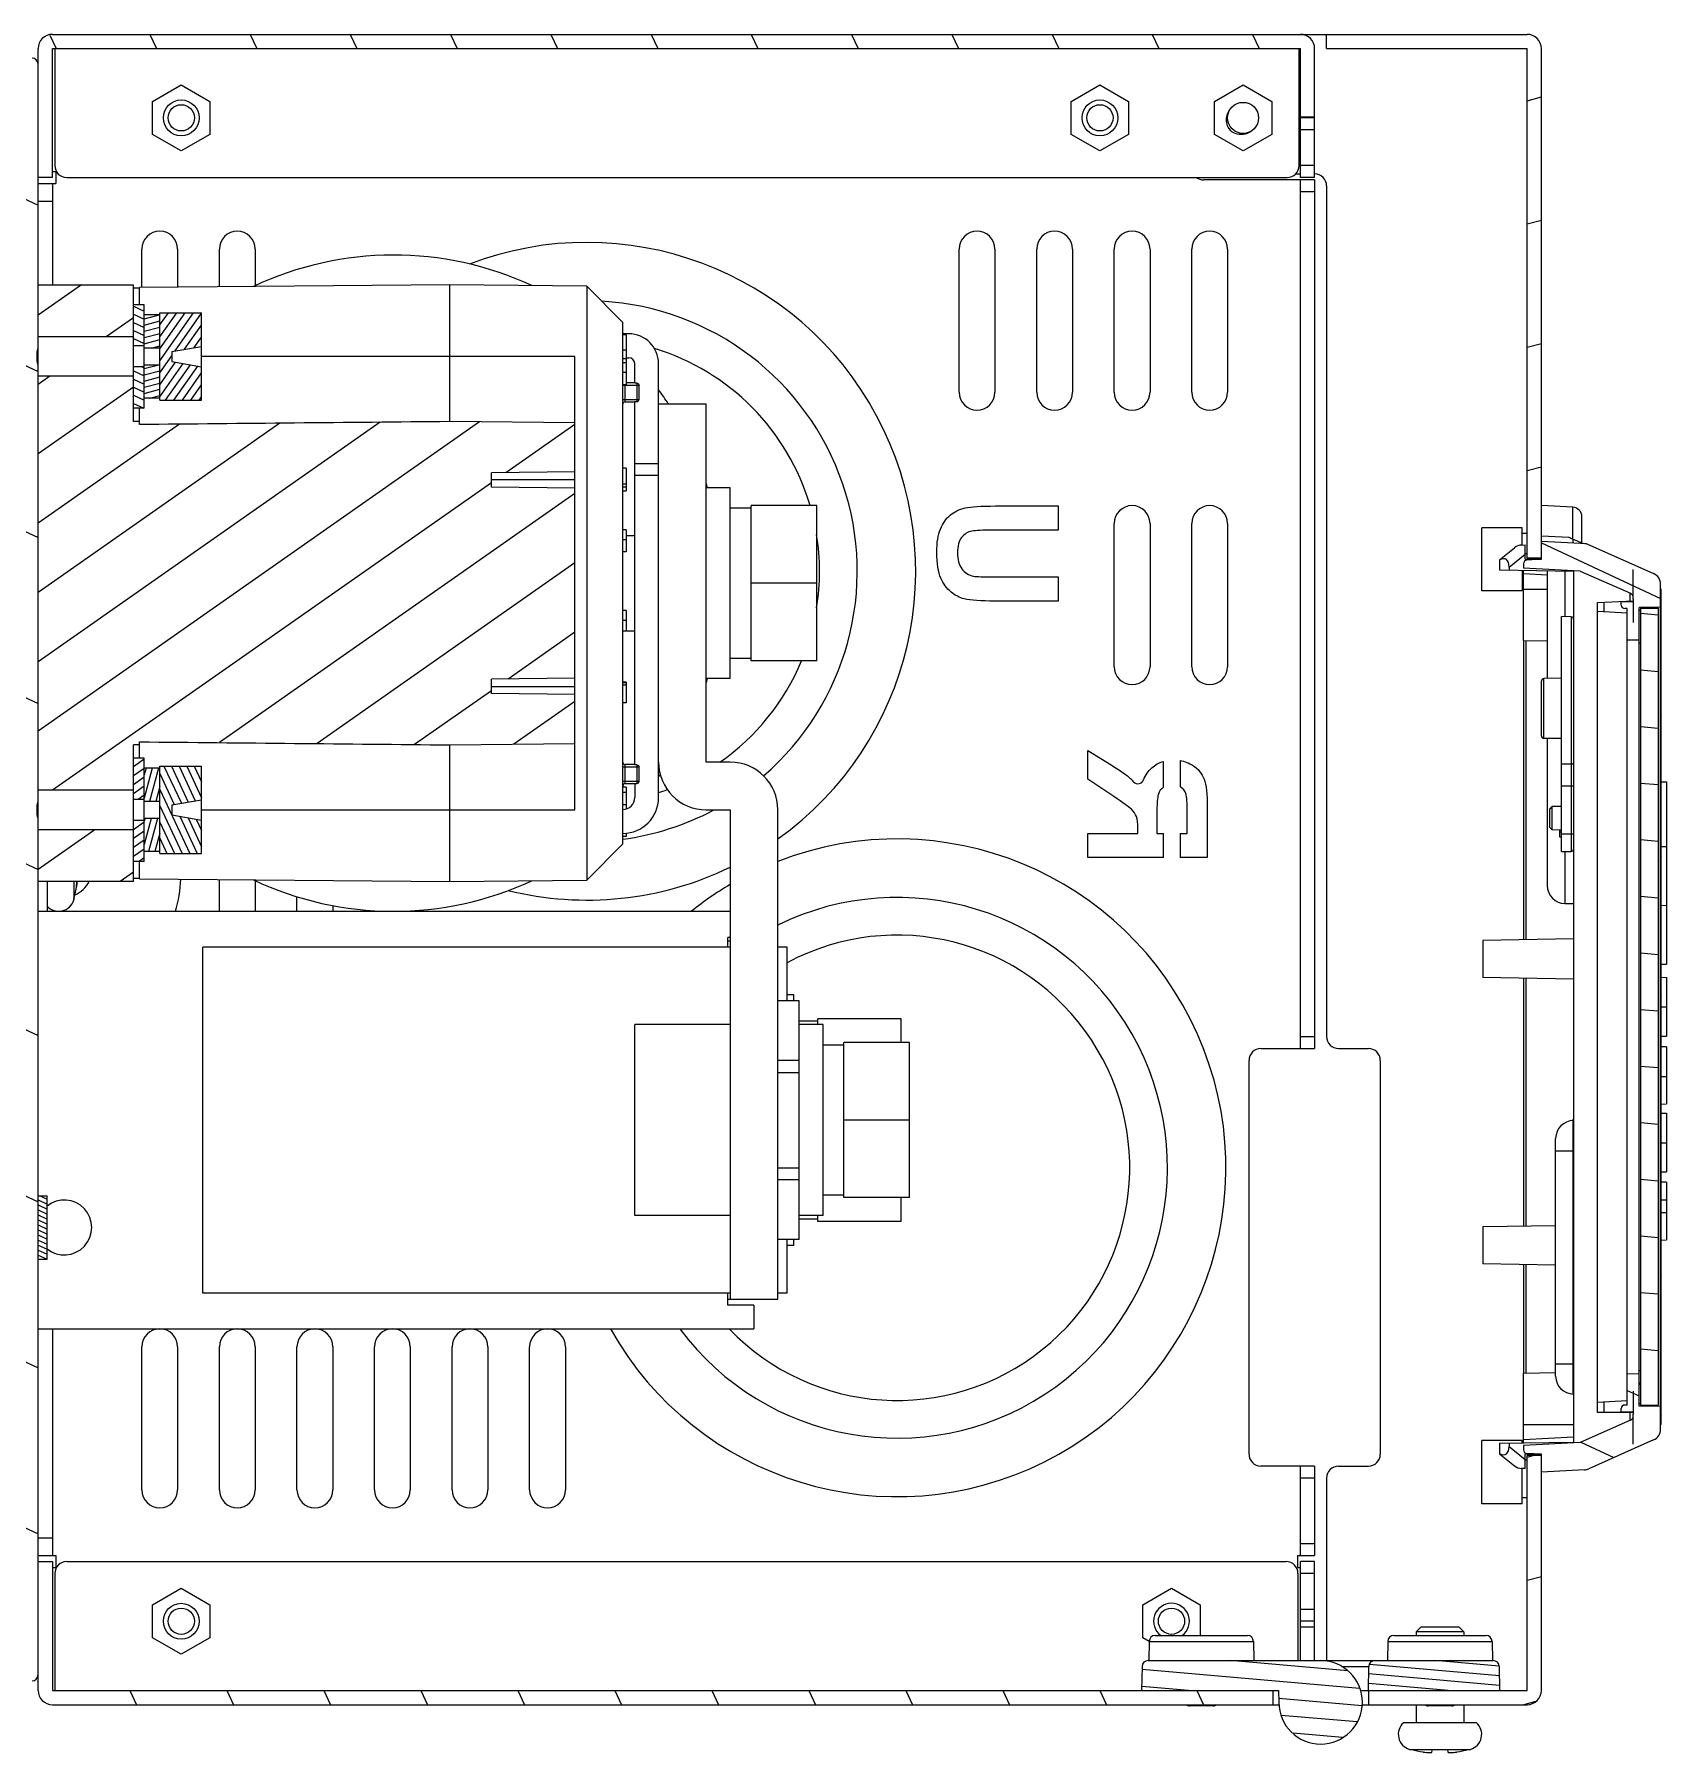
# Model space of a CAD drawing. Extents: x -425 to 6552, y -3049 to 3105.
# Drawn here: x -219.6 to -82.8, y -912.8 to -768.7 of the extents above; entities that cross this region are included whole.
import ezdxf

# ---------------------------------------------------------------- set-up
doc = ezdxf.new("R2010")
doc.units = 0
doc.layers.get('0').update_dxf_attribs({"linetype": 'CONTINUOUS'})

msp = doc.modelspace()

# ---------------------------------------------------------------- linework, layer by layer
at = {"color": 2, "linetype": 'CONTINUOUS'}
for p, q in [((-218.31, -768.8), (-217.77, -769.94)), ((-209.93, -768.74), (-209.37, -769.94)), ((-201.53, -768.74), (-200.97, -769.94)), ((-193.13, -768.74), (-192.57, -769.94)), ((-184.73, -768.74), (-184.17, -769.94)), ((-176.32, -768.74), (-175.76, -769.94)), ((-167.92, -768.74), (-167.36, -769.94)), ((-159.52, -768.74), (-158.96, -769.94)), ((-151.12, -768.74), (-150.56, -769.94)), ((-142.72, -768.74), (-142.16, -769.94)), ((-134.31, -768.74), (-133.75, -769.94)), ((-125.91, -768.74), (-125.35, -769.94)), ((-117.51, -768.74), (-116.95, -769.94)), ((-94.5, -774.3), (-93.3, -773.98)), ((-233.47, -776.46), (-219.3, -783.07)), ((-94.5, -784.63), (-93.3, -784.31)), ((-215.67, -789.74), (-219.3, -792.28)), ((-211.3, -791.52), (-210.4, -791.94)), ((-227.21, -793.3), (-219.3, -796.99)), ((-211.3, -792.49), (-213.58, -794.08)), ((-211.3, -792.2), (-210.4, -792.62)), ((-211.3, -792.88), (-210.4, -793.3)), ((-210.4, -792.59), (-209.11, -792.24)), ((-210.4, -793.11), (-209.1, -792.76)), ((-210.4, -793.63), (-209.1, -793.28)), ((-209.1, -792.09), (-209.08, -792.07)), ((-209.1, -793.09), (-208.38, -792.07)), ((-209.1, -794.1), (-207.68, -792.07)), ((-209.1, -795.1), (-206.98, -792.07)), ((-209.1, -796.1), (-206.28, -792.07)), ((-207.82, -795.28), (-205.6, -792.11)), ((-207.02, -795.14), (-205.6, -793.11)), ((-211.3, -793.55), (-210.4, -793.97)), ((-211.3, -794.23), (-210.4, -794.65)), ((-210.4, -794.15), (-209.1, -793.8)), ((-210.4, -794.67), (-209.1, -794.32)), ((-209.78, -795.03), (-209.1, -794.84)), ((-206.22, -795), (-205.6, -794.11)), ((-94.5, -794.97), (-93.3, -794.65)), ((-209.1, -797.11), (-208.1, -795.68)), ((-209.1, -798.11), (-207.77, -796.21)), ((-209.1, -799.11), (-207.15, -796.32)), ((-218.31, -797.4), (-219.3, -798.09)), ((-211.3, -796.95), (-210.4, -797.37)), ((-211.3, -797.63), (-210.4, -798.05)), ((-210.55, -796.62), (-210.4, -796.69)), ((-210.4, -796.76), (-209.28, -796.46)), ((-210.4, -797.28), (-209.1, -796.93)), ((-210.4, -797.8), (-209.1, -797.45)), ((-208.61, -799.41), (-206.52, -796.43)), ((-207.91, -799.41), (-205.9, -796.54)), ((-207.2, -799.41), (-205.6, -797.12)), ((-211.3, -798.3), (-219.3, -803.9)), ((-211.3, -798.31), (-210.4, -798.73)), ((-211.3, -798.99), (-210.4, -799.41)), ((-210.4, -798.32), (-209.1, -797.97)), ((-210.4, -798.84), (-209.1, -798.49)), ((-209.95, -799.24), (-209.1, -799.01)), ((-206.5, -799.41), (-205.6, -798.12)), ((-205.8, -799.41), (-205.6, -799.12)), ((-211.3, -799.67), (-210.43, -800.07)), ((-182.3, -801.22), (-219.3, -827.13)), ((-190.64, -801.25), (-219.3, -821.32)), ((-199.05, -801.33), (-219.3, -815.51)), ((-207.46, -801.41), (-219.3, -809.7)), ((-174.3, -801.43), (-180.08, -805.48)), ((-94.5, -805.3), (-93.3, -804.98)), ((-181.3, -806.33), (-218.08, -832.08)), ((-226.8, -807.41), (-219.3, -810.91)), ((-174.3, -807.23), (-204.1, -828.1)), ((-93.3, -811.36), (-83.3, -816.03)), ((-174.3, -813.04), (-195.92, -828.18)), ((-83.5, -817.42), (-85, -817.29)), ((-174.3, -818.85), (-179.91, -822.78)), ((-226.8, -821.33), (-219.3, -824.83)), ((-83.5, -822.16), (-85, -822.03)), ((-181.3, -823.75), (-187.74, -828.26)), ((-174.3, -824.66), (-179.41, -828.24)), ((-83.3, -825.83), (-83.25, -825.94)), ((-83.5, -826.91), (-85, -826.78)), ((-210.4, -829.5), (-211.3, -830.13)), ((-210.4, -830.26), (-211.3, -830.89)), ((-209.73, -830.24), (-210.4, -832.75)), ((-210.25, -830.24), (-210.4, -830.81)), ((-209.2, -830.24), (-209.95, -833.03)), ((-209.1, -830.68), (-207.88, -833.29)), ((-208.75, -830.07), (-207.29, -833.19)), ((-208.11, -830.07), (-206.71, -833.08)), ((-207.48, -830.07), (-206.12, -832.98)), ((-206.84, -830.07), (-205.6, -832.74)), ((-206.21, -830.07), (-205.6, -831.38)), ((-210.4, -831.01), (-211.3, -831.64)), ((-210.4, -831.76), (-211.3, -832.39)), ((-209.1, -831.79), (-209.43, -833.03)), ((-209.1, -832.04), (-206.59, -837.41)), ((-83.5, -831.65), (-85, -831.52)), ((-210.4, -832.51), (-210.9, -832.86)), ((-209.1, -833.4), (-207.23, -837.41)), ((-226.87, -835.21), (-219.3, -838.74)), ((-211.27, -834.62), (-211.3, -834.64)), ((-210.4, -834.77), (-211.3, -835.4)), ((-209.81, -834.46), (-210.4, -836.64)), ((-210.33, -834.46), (-210.4, -834.7)), ((-209.29, -834.46), (-210.04, -837.24)), ((-209.1, -834.76), (-207.86, -837.41)), ((-207.42, -834.28), (-205.96, -837.41)), ((-206.73, -834.4), (-205.6, -836.83)), ((-206.04, -834.52), (-205.6, -835.46)), ((-214.53, -835.4), (-219.3, -838.74)), ((-210.4, -835.52), (-211.3, -836.15)), ((-210.4, -836.27), (-211.3, -836.9)), ((-209.1, -835.68), (-209.52, -837.24)), ((-209.1, -836.12), (-208.5, -837.41)), ((-83.5, -836.39), (-85, -836.26)), ((-210.4, -837.02), (-211.3, -837.65)), ((-210.4, -837.77), (-210.83, -838.07)), ((-83.3, -837.55), (-83.25, -837.66)), ((-211.3, -838.95), (-212.43, -839.74)), ((-83.5, -841.14), (-85, -841.01)), ((-83.5, -845.88), (-85, -845.75)), ((-227.64, -848.77), (-219.3, -852.66)), ((-83.3, -849.26), (-83.25, -849.37)), ((-83.5, -850.62), (-85, -850.49)), ((-83.5, -855.37), (-85, -855.24)), ((-83.5, -860.11), (-85, -859.98)), ((-83.3, -860.98), (-83.25, -861.08)), ((-229.7, -861.73), (-219.3, -866.58)), ((-83.5, -864.85), (-85, -864.72)), ((-219.3, -866.43), (-218.55, -866.78)), ((-219.3, -866.85), (-218.55, -867.2)), ((-219.16, -866.08), (-218.55, -866.36)), ((-219.3, -867.27), (-218.55, -867.62)), ((-219.3, -867.69), (-218.55, -868.04)), ((-219.3, -868.11), (-218.55, -868.46)), ((-219.3, -868.53), (-218.55, -868.88)), ((-219.3, -868.95), (-218.55, -869.3)), ((-219.3, -869.37), (-218.55, -869.72)), ((-219.3, -869.79), (-218.55, -870.14)), ((-83.5, -869.6), (-85, -869.47)), ((-219.3, -870.21), (-218.55, -870.56)), ((-219.3, -870.63), (-218.55, -870.98)), ((-219.3, -871.05), (-218.55, -871.4)), ((-83.3, -872.69), (-83.25, -872.8)), ((-83.5, -874.34), (-85, -874.21)), ((-227.84, -876.51), (-219.3, -880.49)), ((-83.5, -879.08), (-85, -878.95)), ((-86.1, -882.4), (-85.1, -882.86)), ((-85.1, -881.72), (-85, -881.93)), ((-83.3, -884.4), (-83.25, -884.51)), ((-89.98, -886.74), (-87.22, -888.03)), ((-94.5, -887.98), (-93.99, -887.84)), ((-227.35, -890.66), (-219.3, -894.41)), ((-94.5, -898.31), (-93.3, -897.99)), ((-108.54, -907.39), (-126.77, -905.8)), ((-109.53, -905.9), (-119.37, -905.04)), ((-96.82, -906.32), (-107.69, -905.37)), ((-96.84, -905.51), (-102.23, -905.04)), ((-122.88, -907.54), (-126.79, -907.2)), ((-101.11, -907.54), (-107.79, -906.96)), ((-96.81, -907.12), (-107.77, -906.16)), ((-211.61, -907.54), (-211.05, -908.74)), ((-203.48, -907.54), (-202.92, -908.74)), ((-195.35, -907.54), (-194.79, -908.74)), ((-187.22, -907.54), (-186.66, -908.74)), ((-179.09, -907.54), (-178.53, -908.74)), ((-170.96, -907.54), (-170.4, -908.74)), ((-162.82, -907.54), (-162.27, -908.74)), ((-154.69, -907.54), (-154.13, -908.74)), ((-146.56, -907.54), (-146, -908.74)), ((-138.43, -907.54), (-137.87, -908.74)), ((-130.3, -907.54), (-129.74, -908.74)), ((-122.17, -907.54), (-121.61, -908.74)), ((-108.33, -908.82), (-115.3, -908.21)), ((-94.85, -908.74), (-93.77, -908.45)), ((-108.73, -910.18), (-115.11, -909.63)), ((-109.97, -911.48), (-114.09, -911.12))]:
    msp.add_line(p, q, dxfattribs=at)
at = {"color": 7, "linetype": 'CONTINUOUS'}
for p, q in [((-218.1, -768.74), (-94.5, -768.74)), ((-111.3, -769.94), (-111.3, -768.74)), ((-219.3, -907.54), (-219.3, -769.94)), ((-218.1, -780.74), (-218.1, -769.94)), ((-218.1, -769.94), (-113.5, -769.94)), ((-217.9, -769.94), (-217.9, -779.74)), ((-113.6, -779.74), (-113.6, -769.94)), ((-113.5, -780.74), (-113.5, -769.94)), ((-112.3, -780.74), (-112.3, -769.94)), ((-111.3, -769.94), (-94.5, -769.94)), ((-94.5, -812.64), (-94.5, -769.94)), ((-93.3, -812.74), (-93.3, -769.94)), ((-209.7, -774.36), (-207.3, -772.97)), ((-207.3, -772.97), (-204.9, -774.36)), ((-132.7, -774.36), (-130.3, -772.97)), ((-130.3, -772.97), (-127.9, -774.36)), ((-120.7, -774.36), (-118.3, -772.97)), ((-118.3, -772.97), (-115.9, -774.36)), ((-209.7, -777.13), (-209.7, -774.36)), ((-204.9, -774.36), (-204.9, -777.13)), ((-132.7, -777.13), (-132.7, -774.36)), ((-127.9, -774.36), (-127.9, -777.13)), ((-120.7, -777.13), (-120.7, -774.36)), ((-115.9, -774.36), (-115.9, -777.13)), ((-112.3, -775.67), (-113.5, -775.67)), ((-112.3, -775.74), (-113.5, -775.74)), ((-207.3, -778.51), (-209.7, -777.13)), ((-204.9, -777.13), (-207.3, -778.51)), ((-130.3, -778.51), (-132.7, -777.13)), ((-127.9, -777.13), (-130.3, -778.51)), ((-118.3, -778.51), (-120.7, -777.13)), ((-115.9, -777.13), (-118.3, -778.51)), ((-112.3, -776.74), (-113.5, -776.74)), ((-218.1, -780.24), (-217.8, -780.24)), ((-217.8, -780.24), (-217.8, -781.24)), ((-113.89, -780.44), (-113.5, -780.44)), ((-112.3, -779.74), (-113.5, -779.74)), ((-218.1, -780.74), (-219.3, -780.74)), ((-219.3, -781.24), (-217.8, -781.24)), ((-218.1, -781.24), (-218.1, -789.74)), ((-216.9, -780.74), (-114.6, -780.74)), ((-112.3, -780.94), (-121.6, -780.94)), ((-112.3, -780.74), (-113.5, -780.74)), ((-113.5, -853.74), (-113.5, -780.94)), ((-112.3, -781.94), (-113.5, -781.94)), ((-112.3, -780.94), (-112.3, -853.74)), ((-111.3, -781.44), (-111.3, -852.74)), ((-218.1, -782.74), (-219.3, -782.74)), ((-210.6, -789.97), (-210.6, -786.74)), ((-207.6, -786.74), (-207.6, -789.94)), ((-204.1, -789.91), (-204.1, -786.74)), ((-201.1, -786.74), (-201.1, -789.82)), ((-142.1, -798.74), (-142.1, -786.74)), ((-139.1, -786.74), (-139.1, -798.74)), ((-135.6, -798.74), (-135.6, -786.74)), ((-132.6, -786.74), (-132.6, -798.74)), ((-129.1, -798.74), (-129.1, -786.74)), ((-126.1, -786.74), (-126.1, -798.74)), ((-122.6, -798.74), (-122.6, -786.74)), ((-119.6, -786.74), (-119.6, -798.74)), ((-219.3, -789.74), (-211.3, -789.74)), ((-211.3, -801.2), (-211.3, -789.74)), ((-211.3, -789.99), (-210.8, -789.99)), ((-184.8, -789.74), (-210.8, -789.97)), ((-210.8, -791.41), (-210.8, -789.97)), ((-184.8, -801.2), (-184.8, -789.74)), ((-173.3, -789.84), (-184.8, -789.74)), ((-173.3, -789.84), (-173.3, -839.64)), ((-173.3, -789.84), (-170.3, -792.9)), ((-210.4, -791.41), (-211.3, -791.41)), ((-210.4, -800.07), (-210.4, -791.41)), ((-209.1, -792.24), (-210.4, -792.24)), ((-209.1, -799.41), (-209.1, -792.07)), ((-209.1, -792.07), (-205.6, -792.07)), ((-205.6, -799.41), (-205.6, -792.07)), ((-170.3, -836.59), (-170.3, -792.9)), ((-211.3, -794.08), (-219.3, -794.08)), ((-210.4, -794.86), (-211.3, -794.86)), ((-208.1, -795.33), (-205.6, -794.89)), ((-169.79, -793.84), (-170.3, -793.84)), ((-170, -793.93), (-170.3, -793.93)), ((-170, -793.93), (-170, -798.13)), ((-209.1, -795.03), (-210.4, -795.03)), ((-208.1, -795.33), (-208.1, -796.16)), ((-208.1, -796.16), (-205.6, -796.6)), ((-174.3, -795.74), (-205.6, -795.74)), ((-174.3, -833.74), (-174.3, -795.74)), ((-170, -795.22), (-170.3, -795.22)), ((-170, -795.93), (-170.3, -795.93)), ((-170, -796.27), (-170.3, -796.27)), ((-170, -795.84), (-169.79, -795.84)), ((-169.29, -797.97), (-169.29, -796.34)), ((-167.29, -832.71), (-167.29, -796.34)), ((-211.3, -797.4), (-219.3, -797.4)), ((-210.4, -796.62), (-211.3, -796.62)), ((-209.1, -796.46), (-210.4, -796.46)), ((-170, -797.09), (-170.3, -797.09)), ((-209.1, -799.24), (-210.4, -799.24)), ((-170, -798.13), (-170.3, -798.13)), ((-170.3, -798.14), (-168.92, -798.14)), ((-170.1, -799.54), (-170.1, -798.14)), ((-169.29, -797.94), (-170, -797.94)), ((-169.1, -797.97), (-169.29, -797.97)), ((-169.1, -797.97), (-169.1, -799.52)), ((-168.92, -799.34), (-168.92, -798.14)), ((-210.4, -800.07), (-211.3, -800.07)), ((-210.8, -801.45), (-210.8, -800.07)), ((-209.1, -799.41), (-205.6, -799.41)), ((-170.3, -799.34), (-168.92, -799.34)), ((-170.1, -799.54), (-169.29, -799.54)), ((-169.29, -829.97), (-169.29, -799.52)), ((-169.29, -799.52), (-169.1, -799.52)), ((-163.29, -799.74), (-167.29, -799.74)), ((-163.29, -829.74), (-163.29, -799.74)), ((-210.8, -801.2), (-211.3, -801.2)), ((-174.3, -801.3), (-184.8, -801.2)), ((-169.29, -804.71), (-167.29, -804.71)), ((-174.3, -805.41), (-181.3, -805.49)), ((-181.3, -806.69), (-181.3, -805.49)), ((-174.3, -806.09), (-181.3, -806.09)), ((-170, -805.1), (-170.3, -805.1)), ((-170, -806.43), (-170.3, -806.43)), ((-170, -805.1), (-170, -807.01)), ((-167.29, -805.71), (-169.29, -805.71)), ((-174.3, -806.78), (-181.3, -806.69)), ((-170, -806.68), (-170.3, -806.68)), ((-170.3, -807.01), (-170, -807.01)), ((-161.29, -806.74), (-163.29, -806.74)), ((-161.29, -822.74), (-161.29, -806.74)), ((-159.54, -808.46), (-161.29, -808.46)), ((-159.54, -821.24), (-159.54, -808.24)), ((-154.04, -808.24), (-159.54, -808.24)), ((-154.04, -821.24), (-154.04, -808.24)), ((-139.05, -808.27), (-133.8, -808.27)), ((-133.8, -808.27), (-133.8, -810.29)), ((-90.66, -808.38), (-93.3, -808.24)), ((-90.66, -811.05), (-90.66, -808.38)), ((-89.9, -811.35), (-89.9, -809.18)), ((-170, -810.27), (-170.3, -810.27)), ((-170, -810.27), (-170, -812.1)), ((-170, -810.74), (-169.29, -810.74)), ((-133.8, -810.29), (-139.33, -810.29)), ((-129.1, -821.74), (-129.1, -809.74)), ((-126.1, -809.74), (-126.1, -821.74)), ((-122.6, -821.74), (-122.6, -809.74)), ((-119.6, -809.74), (-119.6, -821.74)), ((-94.9, -810.09), (-98.3, -810.09)), ((-98.3, -815.39), (-98.3, -810.09)), ((-94.9, -811.55), (-94.9, -810.09)), ((-94.5, -810.59), (-94.9, -810.59)), ((-170, -811.12), (-170.3, -811.12)), ((-170, -812.1), (-170.3, -812.1)), ((-96.8, -812.77), (-95.56, -811.77)), ((-94.95, -811.55), (-94.65, -811.54)), ((-94.65, -812.74), (-94.65, -811.54)), ((-90.98, -810.91), (-93.3, -810.79)), ((-89.5, -811.44), (-93.3, -811.24)), ((-89.5, -811.44), (-83.89, -813.94)), ((-96.8, -812.8), (-96.8, -813.66)), ((-90.6, -813.77), (-96.8, -813.66)), ((-96, -813.4), (-94.65, -812.31)), ((-96, -813.4), (-96, -813.67)), ((-94.8, -813.11), (-94.8, -813.47)), ((-90.04, -813.72), (-94.8, -813.47)), ((-94.65, -812.24), (-94.5, -812.24)), ((-94.65, -812.74), (-93.3, -812.74)), ((-93.3, -812.74), (-94.51, -812.81)), ((-93.3, -812.64), (-94.5, -812.64)), ((-154.04, -814.74), (-159.54, -814.74)), ((-139.21, -814.22), (-133.8, -814.22)), ((-133.8, -814.22), (-133.8, -816.24)), ((-94.9, -813.69), (-94.9, -815.39)), ((-94.8, -814.89), (-94.9, -814.89)), ((-94.8, -819.54), (-94.8, -813.69)), ((-92.8, -814.07), (-94.8, -813.97)), ((-92.8, -813.73), (-92.8, -822.73)), ((-91.32, -813.75), (-91.32, -817.55)), ((-90.6, -813.69), (-90.6, -886.8)), ((-90.04, -813.72), (-85.84, -815.59)), ((-83.3, -885.63), (-83.3, -814.85)), ((-133.8, -816.24), (-139.13, -816.24)), ((-94.9, -815.39), (-98.3, -815.39)), ((-94.8, -815.24), (-92.8, -815.24)), ((-88.6, -816.37), (-85.6, -816.22)), ((-88.6, -884.24), (-88.6, -816.37)), ((-88.03, -817.14), (-88.03, -816.34)), ((-85.6, -816.3), (-86.6, -816.31)), ((-86.6, -816.57), (-86.6, -816.31)), ((-85.86, -816.23), (-85.86, -815.58)), ((-85.6, -816.09), (-85.6, -816.29)), ((-83.25, -815.24), (-83.3, -815.24)), ((-83.25, -885.24), (-83.25, -815.24)), ((-170, -817.02), (-170.3, -817.02)), ((-170, -817.87), (-170.3, -817.87)), ((-170, -817.02), (-170, -818.75)), ((-90.79, -817.56), (-91.6, -817.54)), ((-91.6, -837.24), (-91.6, -817.54)), ((-90.79, -817.56), (-90.79, -837.23)), ((-86.1, -817.24), (-88.6, -817.11)), ((-86.1, -816.87), (-86.3, -816.87)), ((-86.1, -883.62), (-86.1, -816.87)), ((-83.3, -816.74), (-85.1, -816.77)), ((-85.1, -883.71), (-85.1, -816.77)), ((-85.1, -816.99), (-85, -816.99)), ((-85, -816.84), (-83.5, -816.84)), ((-85, -816.84), (-85, -883.64)), ((-83.5, -816.84), (-83.5, -883.64)), ((-170, -818.75), (-170.3, -818.75)), ((-170, -818.74), (-169.29, -818.74)), ((-94.8, -819.54), (-92.8, -819.58)), ((-94.77, -844.63), (-94.77, -819.54)), ((-94.76, -844.63), (-94.76, -819.54)), ((-94.59, -819.55), (-94.59, -844.63)), ((-86.1, -819.48), (-85.1, -819.49)), ((-85.1, -819.74), (-85, -819.74)), ((-159.54, -821.04), (-161.29, -821.04)), ((-154.04, -821.24), (-159.54, -821.24)), ((-174.3, -822.71), (-181.3, -822.79)), ((-181.3, -823.99), (-181.3, -822.79)), ((-181.3, -823.39), (-174.3, -823.39)), ((-170, -823.05), (-170.3, -823.05)), ((-170, -823.08), (-170.3, -823.08)), ((-170, -823.3), (-170.3, -823.3)), ((-170, -823.05), (-170, -824.77)), ((-161.29, -822.74), (-163.29, -822.74)), ((-93.3, -827.55), (-93.3, -822.94)), ((-91.6, -822.71), (-93.1, -822.74)), ((-93.1, -827.75), (-93.1, -822.74)), ((-174.3, -824.08), (-181.3, -823.99)), ((-170, -824.77), (-170.3, -824.77)), ((-210.8, -829.41), (-210.8, -828.04)), ((-91.6, -827.77), (-93.1, -827.75)), ((-92.8, -827.75), (-92.8, -840.09)), ((-211.3, -839.74), (-211.3, -828.29)), ((-210.8, -828.29), (-211.3, -828.29)), ((-210.4, -829.41), (-211.3, -829.41)), ((-210.4, -838.07), (-210.4, -829.41)), ((-184.8, -828.29), (-174.3, -828.19)), ((-184.8, -839.74), (-184.8, -828.29)), ((-131.3, -828.75), (-129.35, -829.97)), ((-131.3, -831.17), (-131.3, -828.75)), ((-209.1, -830.24), (-210.4, -830.24)), ((-209.1, -837.41), (-209.1, -830.07)), ((-209.1, -830.07), (-205.6, -830.07)), ((-205.6, -837.41), (-205.6, -830.07)), ((-170.3, -830.14), (-168.92, -830.14)), ((-169.29, -829.94), (-170.1, -829.94)), ((-170.1, -831.54), (-170.1, -829.94)), ((-169.1, -829.97), (-169.29, -829.97)), ((-169.1, -829.97), (-169.1, -831.52)), ((-168.92, -831.34), (-168.92, -830.14)), ((-161.29, -829.74), (-163.29, -829.74)), ((-124.96, -831.83), (-124.96, -829.68)), ((-123.56, -829.61), (-123.56, -831.82)), ((-90.79, -829.91), (-91.6, -829.92)), ((-211.3, -832.08), (-219.3, -832.08)), ((-170.3, -831.34), (-168.92, -831.34)), ((-170, -831.85), (-170.3, -831.85)), ((-170.3, -832.26), (-170, -832.26)), ((-170.1, -831.54), (-169.29, -831.54)), ((-170, -831.85), (-170, -833.66)), ((-169.29, -831.52), (-169.1, -831.52)), ((-169.29, -831.52), (-169.29, -832.71)), ((-129.12, -832.63), (-131.3, -831.17)), ((-90.6, -831.74), (-91.6, -831.74)), ((-83.25, -831.38), (-82.8, -831.39)), ((-82.8, -831.39), (-82.8, -846.67)), ((-210.4, -832.86), (-211.3, -832.86)), ((-209.1, -833.03), (-210.4, -833.03)), ((-208.1, -833.33), (-205.6, -832.89)), ((-208.1, -833.33), (-208.1, -834.16)), ((-205.6, -833.74), (-174.3, -833.74)), ((-170, -833.33), (-170.3, -833.33)), ((-163.29, -833.74), (-161.29, -833.74)), ((-161.29, -833.74), (-161.29, -874.74)), ((-157.29, -874.74), (-157.29, -833.74)), ((-121.3, -833.49), (-121.3, -837.74)), ((-92.6, -833.68), (-92.4, -833.47)), ((-92.6, -835.21), (-92.6, -833.68)), ((-91.6, -833.46), (-92.4, -833.47)), ((-92.4, -835.41), (-92.4, -833.47)), ((-210.4, -834.62), (-211.3, -834.62)), ((-209.1, -834.46), (-210.4, -834.46)), ((-208.1, -834.16), (-205.6, -834.6)), ((-125.53, -834.23), (-125.53, -835.72)), ((-122.99, -835.72), (-122.99, -834.15)), ((-92.6, -835.21), (-92.4, -835.41)), ((-211.3, -835.4), (-219.3, -835.4)), ((-170.3, -836.59), (-173.3, -839.64)), ((-170, -835.96), (-170.3, -835.96)), ((-170, -835.69), (-170, -835.96)), ((-131.3, -835.72), (-127.12, -835.72)), ((-131.3, -837.74), (-131.3, -835.72)), ((-127.12, -835.72), (-127.12, -835.31)), ((-125.53, -835.72), (-124.96, -835.72)), ((-124.96, -837.74), (-124.96, -835.72)), ((-123.56, -835.72), (-122.99, -835.72)), ((-123.56, -835.72), (-123.56, -837.74)), ((-91.6, -835.43), (-92.4, -835.41)), ((-91.75, -836.04), (-91.75, -835.42)), ((-91.6, -835.45), (-91.75, -835.45)), ((-91.6, -835.61), (-91.75, -835.61)), ((-91.6, -836.04), (-91.75, -836.04)), ((-91.6, -835.74), (-90.6, -835.74)), ((-210.4, -838.07), (-211.3, -838.07)), ((-210.8, -839.52), (-210.8, -838.07)), ((-209.1, -837.24), (-210.4, -837.24)), ((-209.1, -837.41), (-205.6, -837.41)), ((-124.96, -837.74), (-131.3, -837.74)), ((-121.3, -837.74), (-123.56, -837.74)), ((-91.6, -837.24), (-90.79, -837.23)), ((-91.32, -837.24), (-91.32, -841.59)), ((-83.25, -836.82), (-82.8, -836.81)), ((-210.8, -839.49), (-211.3, -839.49)), ((-210.8, -839.52), (-184.8, -839.74)), ((-204.1, -842.24), (-204.1, -839.57)), ((-211.3, -839.74), (-219.3, -839.74)), ((-218.55, -839.74), (-218.55, -842.24)), ((-216.31, -839.74), (-216.31, -841.29)), ((-216.08, -840.15), (-216.08, -840.16)), ((-201.1, -839.67), (-201.1, -842.24)), ((-197.6, -842.24), (-197.6, -841.02)), ((-184.8, -839.74), (-173.3, -839.64)), ((-219.3, -842.24), (-161.29, -842.24)), ((-216.29, -841.22), (-216.31, -841.29)), ((-216.29, -841.22), (-216.29, -841.13)), ((-194.6, -841.75), (-194.6, -842.24)), ((-91.32, -841.59), (-90.6, -841.6)), ((-83.25, -841.75), (-82.8, -841.74)), ((-205.5, -874.24), (-205.5, -845.24)), ((-161.29, -845.24), (-205.5, -845.24)), ((-161.29, -844.44), (-161.5, -844.44)), ((-161.5, -845.24), (-161.5, -844.44)), ((-161.29, -844.74), (-161.5, -844.74)), ((-156.5, -845.24), (-157.29, -845.24)), ((-156.5, -849.74), (-156.5, -845.24)), ((-90.6, -844.56), (-98.2, -844.69)), ((-98.2, -844.69), (-98.2, -847.79)), ((-83.25, -846.68), (-82.8, -846.67)), ((-90.6, -847.93), (-98.2, -847.79)), ((-94.77, -868.63), (-94.77, -847.85)), ((-94.76, -868.63), (-94.76, -847.85)), ((-94.59, -847.86), (-94.59, -868.63)), ((-83.25, -847.77), (-82.8, -847.78)), ((-82.8, -847.78), (-82.8, -852.7)), ((-155.95, -849.24), (-156.5, -849.24)), ((-155.95, -849.74), (-155.95, -849.24)), ((-155.5, -849.74), (-157.29, -849.74)), ((-155.5, -869.74), (-155.5, -849.74)), ((-83.25, -850.26), (-82.8, -850.26)), ((-161.29, -851.74), (-169.29, -851.74)), ((-169.29, -867.74), (-169.29, -851.74)), ((-153.95, -851.45), (-155.5, -851.45)), ((-153.5, -851.74), (-155.5, -851.74)), ((-146.95, -851.24), (-153.95, -851.24)), ((-153.95, -851.74), (-153.95, -851.24)), ((-153.5, -867.74), (-153.5, -851.74)), ((-146.95, -853.24), (-146.95, -851.24)), ((-151.75, -853.46), (-153.5, -853.46)), ((-146.25, -853.24), (-151.75, -853.24)), ((-151.75, -866.24), (-151.75, -853.24)), ((-146.25, -866.24), (-146.25, -853.24)), ((-116.8, -853.74), (-112.3, -853.74)), ((-113.5, -852.74), (-112.3, -852.74)), ((-110.3, -853.74), (-107.8, -853.74)), ((-83.25, -852.71), (-82.8, -852.7)), ((-82.8, -853.6), (-83.25, -853.59)), ((-82.8, -853.6), (-82.8, -858.39)), ((-155.5, -854.74), (-157.29, -854.74)), ((-117.8, -887.74), (-117.8, -854.74)), ((-106.8, -854.74), (-106.8, -887.74)), ((-157.29, -855.74), (-155.5, -855.74)), ((-83.25, -856.1), (-82.8, -856.1)), ((-146.25, -859.74), (-151.75, -859.74)), ((-83.25, -858.4), (-82.8, -858.39)), ((-83.25, -859.16), (-82.8, -859.17)), ((-82.8, -859.17), (-82.8, -864.09)), ((-92.1, -881.2), (-92.1, -861.28)), ((-92.1, -862.32), (-90.62, -862.32)), ((-90.62, -880.17), (-90.62, -862.32)), ((-83.25, -861.65), (-82.8, -861.65)), ((-157.29, -863.74), (-155.5, -863.74)), ((-155.5, -864.74), (-157.29, -864.74)), ((-83.25, -864.09), (-82.8, -864.09)), ((-82.8, -864.94), (-83.25, -864.93)), ((-82.8, -864.94), (-82.8, -869.78)), ((-219.3, -866.08), (-218.55, -866.08)), ((-218.55, -871.4), (-218.55, -866.08)), ((-151.75, -866.04), (-153.5, -866.04)), ((-146.25, -866.24), (-151.75, -866.24)), ((-146.95, -868.24), (-146.95, -866.24)), ((-83.25, -866.43), (-82.8, -866.43)), ((-161.29, -867.74), (-169.29, -867.74)), ((-153.5, -867.74), (-155.5, -867.74)), ((-153.95, -868.04), (-155.5, -868.04)), ((-153.95, -868.24), (-153.95, -867.74)), ((-146.95, -868.24), (-153.95, -868.24)), ((-83.25, -867.49), (-82.8, -867.49)), ((-155.5, -869.74), (-157.29, -869.74)), ((-156.5, -874.24), (-156.5, -869.74)), ((-155.95, -870.24), (-155.95, -869.74)), ((-92.1, -868.59), (-98.2, -868.69)), ((-98.2, -868.69), (-98.2, -871.79)), ((-83.25, -869.79), (-82.8, -869.78)), ((-155.95, -870.24), (-156.5, -870.24)), ((-219.3, -871.4), (-218.55, -871.4)), ((-92.1, -871.9), (-98.2, -871.79)), ((-94.77, -880.94), (-94.77, -871.85)), ((-94.76, -880.94), (-94.76, -871.85)), ((-94.59, -871.86), (-94.59, -880.94)), ((-161.29, -874.24), (-205.5, -874.24)), ((-161.5, -875.24), (-161.5, -874.24)), ((-161.5, -874.74), (-157.29, -874.74)), ((-159.3, -875.24), (-161.5, -875.24)), ((-159.3, -875.24), (-159.3, -877.24)), ((-156.5, -874.24), (-157.29, -874.24)), ((-219.3, -877.24), (-159.3, -877.24)), ((-218.1, -877.24), (-218.1, -896.24)), ((-210.6, -890.74), (-210.6, -878.74)), ((-207.6, -878.74), (-207.6, -890.74)), ((-204.1, -890.74), (-204.1, -878.74)), ((-201.1, -878.74), (-201.1, -890.74)), ((-197.6, -890.74), (-197.6, -878.74)), ((-194.6, -878.74), (-194.6, -890.74)), ((-191.1, -890.74), (-191.1, -878.74)), ((-188.1, -878.74), (-188.1, -890.74)), ((-184.6, -890.74), (-184.6, -878.74)), ((-181.6, -878.74), (-181.6, -890.74)), ((-178.1, -890.74), (-178.1, -878.74)), ((-175.1, -878.74), (-175.1, -890.74)), ((-94.8, -880.94), (-92.1, -880.9)), ((-94.8, -886.8), (-94.8, -880.94)), ((-92.1, -880.17), (-90.62, -880.17)), ((-86.1, -881.01), (-85.1, -880.99)), ((-85.1, -880.74), (-85, -880.74)), ((-88.6, -883.37), (-86.1, -883.24)), ((-88.03, -884.24), (-88.03, -883.34)), ((-86.6, -884.17), (-86.6, -883.92)), ((-86.6, -884.17), (-85.6, -884.19)), ((-86.1, -883.62), (-86.3, -883.62)), ((-85.6, -884.2), (-85.6, -884.39)), ((-85.1, -883.49), (-85, -883.49)), ((-83.3, -883.74), (-85.1, -883.71)), ((-85, -883.64), (-83.5, -883.64)), ((-94.8, -885.24), (-90.6, -885.24)), ((-85.84, -884.9), (-90.04, -886.77)), ((-85.6, -884.24), (-88.6, -884.24)), ((-85.86, -884.91), (-85.86, -884.24)), ((-83.25, -885.24), (-83.3, -885.24)), ((-94.9, -886.59), (-98.3, -886.59)), ((-98.3, -891.89), (-98.3, -886.59)), ((-96.8, -886.83), (-90.6, -886.72)), ((-96.8, -886.83), (-96.8, -887.69)), ((-96, -886.81), (-96, -887.09)), ((-96, -887.09), (-94.65, -888.18)), ((-94.9, -886.79), (-94.9, -886.59)), ((-94.8, -886.52), (-90.6, -886.3)), ((-90.04, -886.77), (-94.8, -887.02)), ((-94.8, -887.02), (-94.8, -887.38)), ((-83.89, -886.55), (-89.33, -888.97)), ((-96.8, -887.71), (-95.56, -888.71)), ((-93.3, -887.74), (-94.65, -887.74)), ((-94.65, -888.94), (-94.65, -887.74)), ((-94.5, -888.24), (-94.65, -888.24)), ((-93.3, -887.74), (-94.51, -887.68)), ((-93.3, -887.84), (-94.5, -887.84)), ((-94.5, -907.54), (-94.5, -887.84)), ((-93.3, -907.54), (-93.3, -887.74)), ((-112.3, -888.74), (-116.8, -888.74)), ((-113.5, -896.24), (-113.5, -888.74)), ((-112.3, -889.74), (-113.5, -889.74)), ((-112.3, -888.74), (-112.3, -896.24)), ((-111.3, -889.74), (-111.3, -905.04)), ((-110.3, -888.74), (-107.8, -888.74)), ((-94.65, -888.94), (-94.95, -888.94)), ((-94.9, -891.89), (-94.9, -888.94)), ((-89.68, -889.05), (-93.3, -889.24)), ((-94.5, -891.39), (-94.9, -891.39)), ((-94.9, -891.89), (-98.3, -891.89)), ((-219.3, -894.74), (-218.1, -894.74)), ((-113.5, -895.24), (-112.3, -895.24)), ((-219.3, -896.24), (-217.8, -896.24)), ((-219.3, -896.74), (-218.1, -896.74)), ((-218.1, -896.74), (-218.1, -907.54)), ((-217.8, -896.24), (-217.8, -897.24)), ((-216.9, -896.74), (-114.7, -896.74)), ((-113.7, -896.24), (-112.3, -896.24)), ((-113.7, -897.24), (-113.7, -896.24)), ((-112.3, -896.74), (-113.5, -896.74)), ((-113.5, -905.04), (-113.5, -896.74)), ((-112.3, -905.04), (-112.3, -896.74)), ((-218.1, -897.24), (-217.8, -897.24)), ((-217.9, -897.74), (-217.9, -907.54)), ((-113.7, -897.24), (-113.5, -897.24)), ((-113.7, -897.74), (-113.7, -905.04)), ((-112.3, -897.74), (-113.5, -897.74)), ((-209.7, -900.36), (-207.3, -898.97)), ((-207.3, -898.97), (-204.9, -900.36)), ((-126.7, -900.36), (-124.3, -898.97)), ((-124.3, -898.97), (-121.9, -900.36)), ((-209.7, -903.13), (-209.7, -900.36)), ((-204.9, -900.36), (-204.9, -903.13)), ((-126.7, -903.13), (-126.7, -900.36)), ((-121.9, -900.36), (-121.9, -902.94)), ((-113.5, -900.74), (-112.3, -900.74)), ((-125.67, -902.94), (-117.93, -902.94)), ((-112.3, -901.74), (-113.5, -901.74)), ((-112.3, -902.24), (-113.5, -902.24)), ((-105.67, -902.94), (-97.93, -902.94)), ((-103.8, -902.64), (-103.4, -902.24)), ((-99.8, -902.64), (-103.8, -902.64)), ((-103.8, -902.64), (-103.8, -902.94)), ((-100.2, -902.24), (-103.4, -902.24)), ((-99.8, -902.64), (-100.2, -902.24)), ((-99.8, -902.64), (-99.8, -902.94)), ((-207.3, -904.51), (-209.7, -903.13)), ((-204.9, -903.13), (-207.3, -904.51)), ((-126.17, -903.43), (-126.7, -903.13)), ((-126.17, -903.43), (-126.2, -905.04)), ((-126.17, -903.43), (-117.43, -903.43)), ((-117.43, -903.43), (-117.4, -905.04)), ((-106.17, -903.43), (-106.2, -905.04)), ((-106.17, -903.43), (-97.43, -903.43)), ((-97.43, -903.43), (-97.4, -905.04)), ((-126.76, -905.53), (-126.8, -907.54)), ((-126.26, -905.04), (-97.33, -905.04)), ((-110.01, -905.53), (-107.76, -905.53)), ((-107.8, -907.54), (-107.76, -905.53)), ((-96.83, -905.53), (-96.8, -907.54)), ((-218.1, -907.54), (-115.32, -907.54)), ((-115.8, -907.54), (-115.8, -908.74)), ((-115.32, -907.54), (-115.3, -908.54)), ((-108.45, -907.54), (-94.5, -907.54)), ((-107.8, -907.54), (-107.8, -908.74)), ((-218.1, -908.74), (-115.3, -908.74)), ((-120.81, -908.84), (-122.78, -908.84)), ((-108.3, -908.74), (-94.5, -908.74)), ((-103.8, -908.74), (-103.8, -910.24)), ((-100.81, -908.84), (-102.78, -908.84)), ((-99.8, -908.74), (-99.8, -910.24)), ((-104.86, -910.24), (-98.73, -910.24)), ((-104.35, -912.48), (-99.25, -912.48)), ((-104.27, -912.5), (-104.19, -912.5)), ((-102.47, -912.71), (-102.43, -912.5)), ((-102.43, -912.5), (-101.16, -912.5)), ((-101.16, -912.5), (-101.13, -912.71)), ((-99.41, -912.5), (-99.33, -912.5))]:
    msp.add_line(p, q, dxfattribs=at)
at = {"color": 4, "linetype": 'CONTINUOUS'}
for p, q in [((-85.6, -816.09), (-85.6, -813.59)), ((-85.6, -816.29), (-85.6, -818.03)), ((-85.6, -882.45), (-85.6, -884.2)), ((-85.6, -886.89), (-85.6, -884.39))]:
    msp.add_line(p, q, dxfattribs=at)
at = {"color": 7, "linetype": 'CONTINUOUS'}
for centre, radius in [((-207.3, -775.74), 1.5), ((-207.3, -775.74), 1.1), ((-130.3, -775.74), 1.5), ((-130.3, -775.74), 1.1), ((-118.3, -775.74), 1.3), ((-207.3, -901.74), 1.5), ((-207.3, -901.74), 1.1), ((-124.3, -901.74), 1.1)]:
    msp.add_circle(centre, radius, dxfattribs=at)
for centre, radius, start, end in [((-218.1, -769.94), 1.2, 90, 180), ((-113.5, -769.94), 1.2, 0, 90), ((-94.5, -769.94), 1.2, 0, 90), ((-219.8, -771.24), 0.5, 0, 90), ((-216.9, -779.74), 1, 180, 270), ((-114.6, -779.74), 1, 270, 0), ((-112.3, -781.44), 1, 0, 90), ((-121.6, -779.94), 1, 233.2163, 270), ((-209.1, -786.74), 1.5, 0, 180), ((-202.6, -786.74), 1.5, 0, 180), ((-173.3, -813.74), 27.56, 305.5022, 110.9188), ((-140.6, -786.74), 1.5, 0, 180), ((-134.1, -786.74), 1.5, 0, 180), ((-127.6, -786.74), 1.5, 0, 180), ((-121.1, -786.74), 1.5, 0, 180), ((-189.5, -814.74), 27.5, 65.0836, 115.2553), ((-173.3, -813.74), 22.66, 310.8075, 86.8218), ((-169.79, -796.34), 2.5, 360, 90), ((-169.79, -796.34), 0.5, 360, 90), ((-173.3, -813.74), 19.5, 16.3886, 73.0955), ((-189.5, -814.74), 27.5, 33.0654, 36.1349), ((-140.6, -798.74), 1.5, 180, 0), ((-134.1, -798.74), 1.5, 180, 0), ((-127.6, -798.74), 1.5, 180, 0), ((-121.1, -798.74), 1.5, 180, 0), ((-170.1, -799.74), 0.2, 90, 180), ((-189.5, -814.74), 27.5, 16.917, 17.562), ((-127.6, -809.74), 1.5, 0, 180), ((-121.1, -809.74), 1.5, 0, 180), ((-90.7, -809.18), 0.8, 0, 87), ((-173.3, -813.74), 19.5, 350.9169, 9.0831), ((-94.93, -812.55), 1, 91, 129), ((-120.7, -879.35), 74.61, 66.3932, 66.5293), ((-121.48, -881.14), 76.56, 66.2604, 66.3932), ((-94.5, -813.11), 0.3, 93, 180), ((-84.3, -814.85), 1, 0, 66), ((-86, -815.96), 0.4, 0, 66), ((-90.8, -817.76), 0.2, 0, 89), ((-86.3, -816.57), 0.3, 180, 270), ((-173.3, -813.74), 19.5, 304.8418, 337.3719), ((-127.6, -821.74), 1.5, 180, 0), ((-121.1, -821.74), 1.5, 180, 0), ((-189.5, -814.74), 27.5, 342.438, 343.083), ((-93.1, -822.94), 0.2, 91, 180), ((-93.1, -827.55), 0.2, 180, 269), ((-170.1, -829.74), 0.2, 180, 270), ((-163.29, -829.74), 4, 180, 270), ((-189.5, -814.74), 27.5, 323.8639, 324.3656), ((-161.29, -833.74), 4, 0, 90), ((-170.1, -831.74), 0.2, 90, 180), ((-173.3, -813.74), 19.5, 287.9349, 290.2099), ((-130.56, -834.13), 4.13, 41.6708, 46.6105), ((-127.1, -831.05), 0.5, 221.718, 338.5015), ((-124.41, -832.69), 1.02, 122.5148, 124.1348), ((-124.09, -832.7), 1.03, 49.0882, 58.6605), ((-173.3, -813.74), 22.66, 277.6114, 298.0024), ((-170.29, -832.71), 3, 270, 0), ((-170.29, -832.71), 1, 270, 0), ((-147.3, -863.74), 27.56, 209.3274, 111.2644), ((-90.8, -837.03), 0.2, 271, 0), ((-220.34, -838.74), 13.04, 344.4254, 356.4598), ((-173.3, -813.74), 27.56, 256.1626, 295.8206), ((-225.26, -838.74), 9.29, 345.0989, 351.2462), ((-225.25, -838.75), 9.28, 345.1369, 351.2437), ((-217.1, -838.74), 2.3, 292.4864, 334.2116), ((-189.5, -814.74), 27.5, 244.7447, 294.9164), ((-147.3, -863.74), 27.56, 120.5246, 128.7225), ((-91.3, -840.09), 1.5, 180, 269), ((-217.57, -840.93), 1.31, 221.997, 343.9084), ((-147.3, -863.74), 22.66, 216.5816, 116.1795), ((-147.3, -863.74), 19.5, 223.8211, 118.1536), ((-116.8, -854.74), 1, 90, 180), ((-110.3, -852.74), 1, 180, 270), ((-107.8, -854.74), 1, 0, 90), ((-90.6, -861.28), 1.5, 91, 180), ((-217.1, -868.74), 2.3, 230.9178, 129.0822), ((-209.1, -878.74), 1.5, 0, 180), ((-202.6, -878.74), 1.5, 0, 180), ((-196.1, -878.74), 1.5, 0, 180), ((-189.6, -878.74), 1.5, 0, 180), ((-183.1, -878.74), 1.5, 0, 180), ((-176.6, -878.74), 1.5, 0, 180), ((-90.6, -881.2), 1.5, 180, 269), ((-86.3, -883.92), 0.3, 90, 180), ((-86, -884.53), 0.4, 294, 0), ((-84.3, -885.63), 1, 294, 0), ((-116.8, -887.74), 1, 180, 270), ((-107.8, -887.74), 1, 270, 0), ((-94.5, -887.38), 0.3, 180, 267), ((-110.3, -889.74), 1, 90, 180), ((-94.93, -887.94), 1, 231, 269), ((-89.74, -888.05), 1, 273, 294), ((-209.1, -890.74), 1.5, 180, 0), ((-202.6, -890.74), 1.5, 180, 0), ((-196.1, -890.74), 1.5, 180, 0), ((-189.6, -890.74), 1.5, 180, 0), ((-183.1, -890.74), 1.5, 180, 0), ((-176.6, -890.74), 1.5, 180, 0), ((-216.9, -897.74), 1, 90, 180), ((-114.7, -897.74), 1, 0, 90), ((-124.3, -901.74), 1.5, 306.8578, 233.1422), ((-125.67, -903.44), 0.5, 90, 179), ((-117.93, -903.44), 0.5, 1, 90), ((-105.67, -903.44), 0.5, 90, 179), ((-97.93, -903.44), 0.5, 1, 90), ((-126.26, -905.54), 0.5, 90, 179), ((-111.8, -908.54), 3.5, 180, 90), ((-107.26, -905.54), 0.5, 90, 179), ((-97.33, -905.54), 0.5, 1, 90), ((-219.8, -906.24), 0.5, 270, 0), ((-218.1, -907.54), 1.2, 180, 270), ((-94.5, -907.54), 1.2, 270, 0), ((-122.78, -908.34), 0.5, 233.1502, 270), ((-120.81, -908.34), 0.5, 270, 306.8498), ((-102.78, -908.34), 0.5, 233.1502, 270), ((-100.81, -908.34), 0.5, 270, 306.8498), ((-103.98, -911.22), 1.31, 131.997, 253.9084), ((-99.61, -911.22), 1.31, 286.0916, 48.003), ((-101.8, -903.64), 9.2, 253.9084, 254.4105), ((-101.8, -903.53), 9.28, 255.0954, 261.2451), ((-101.8, -903.53), 9.28, 278.7549, 284.9046), ((-101.8, -903.64), 9.2, 285.5895, 286.0916)]:
    msp.add_arc(centre, radius, start, end, dxfattribs=at)
for centre, major_axis, start_param, end_param in [((-97, -814.22), (0.71, 1.49), -0.779906, 0.589408), ((-97, -886.26), (-0.71, 1.49), 2.552185, 3.921499)]:
    msp.add_ellipse(centre, major_axis=major_axis, ratio=0.471765, start_param=start_param, end_param=end_param, dxfattribs=at)
for points, knots in [([(-119.33, -776.83), (-119.44, -776.7), (-119.62, -776.41), (-119.72, -775.9), (-119.64, -775.39), (-119.45, -775.09), (-119.34, -774.96)], [0, 0, 0, 0, 0.250049, 0.500054, 0.750069, 1, 1, 1, 1]), ([(-117.47, -776.75), (-117.59, -776.87), (-117.88, -777.06), (-118.38, -777.17), (-118.9, -777.1), (-119.2, -776.93), (-119.33, -776.83)], [0, 0, 0, 0, 0.249852, 0.499815, 0.74987, 1, 1, 1, 1]), ([(-169.1, -797.97), (-169.05, -797.97), (-168.96, -798.01), (-168.92, -798.1), (-168.92, -798.14)], [0, 0, 0, 0, 0.499699, 1, 1, 1, 1]), ([(-169.1, -799.52), (-169.05, -799.52), (-168.96, -799.48), (-168.92, -799.39), (-168.92, -799.34)], [0, 0, 0, 0, 0.499695, 1, 1, 1, 1]), ([(-90.66, -811.04), (-90.66, -811.09), (-90.66, -811.17), (-90.67, -811.29), (-90.66, -811.34), (-90.66, -811.38), (-90.66, -811.38)], [0, 0, 0, 0, 0.431561, 0.744629, 0.934613, 1, 1, 1, 1]), ([(-90.51, -811.11), (-90.46, -811.13), (-90.26, -811.22), (-90.05, -811.3), (-89.9, -811.35)], [0, 0, 0, 0, 0.258884, 1, 1, 1, 1]), ([(-89.9, -811.35), (-89.86, -811.37), (-89.74, -811.4), (-89.61, -811.44), (-89.53, -811.44)], [0, 0, 0, 0, 0.31504, 1, 1, 1, 1]), ([(-169.1, -829.97), (-169.05, -829.97), (-168.96, -830.01), (-168.92, -830.1), (-168.92, -830.14)], [0, 0, 0, 0, 0.499699, 1, 1, 1, 1]), ([(-90.6, -829.79), (-90.6, -829.81), (-90.61, -829.84), (-90.66, -829.88), (-90.72, -829.9), (-90.77, -829.91), (-90.79, -829.91)], [0, 0, 0, 0, 0.192511, 0.422423, 0.697002, 1, 1, 1, 1]), ([(-169.1, -831.52), (-169.05, -831.52), (-168.96, -831.48), (-168.93, -831.39), (-168.92, -831.34)], [0, 0, 0, 0, 0.499612, 1, 1, 1, 1]), ([(-216.04, -839.74), (-216.04, -839.77), (-216.05, -839.91), (-216.07, -840.05), (-216.08, -840.15)], [0, 0, 0, 0, 0.228613, 1, 1, 1, 1]), ([(-216.08, -840.15), (-216.08, -840.12), (-216.06, -839.98), (-216.04, -839.84), (-216.04, -839.74)], [0, 0, 0, 0, 0.264453, 1, 1, 1, 1]), ([(-90.62, -862.32), (-90.62, -862), (-90.63, -861.47), (-90.62, -859.26), (-90.62, -859.78)], [0, 0, 0, 0, 0.382636, 1, 1, 1, 1]), ([(-90.62, -882.7), (-90.62, -882.77), (-90.63, -881.96), (-90.62, -881.62), (-90.62, -880.64), (-90.62, -880.17)], [0, 0, 0, 0, 0.076454, 0.444339, 1, 1, 1, 1]), ([(-103.21, -912.71), (-103.12, -912.72), (-102.95, -912.74), (-102.74, -912.76), (-102.61, -912.75), (-102.55, -912.75), (-102.51, -912.74), (-102.49, -912.73), (-102.47, -912.72), (-102.47, -912.71)], [0, 0, 0, 0, 0.372931, 0.689015, 0.811101, 0.903602, 0.938197, 0.965164, 1, 1, 1, 1]), ([(-101.13, -912.71), (-101.12, -912.72), (-101.11, -912.73), (-101.09, -912.74), (-101.05, -912.75), (-100.99, -912.75), (-100.85, -912.76), (-100.65, -912.74), (-100.48, -912.72), (-100.38, -912.71)], [0, 0, 0, 0, 0.03483, 0.06179, 0.096375, 0.188851, 0.310911, 0.626984, 1, 1, 1, 1])]:
    msp.add_open_spline(points, degree=3, knots=knots, dxfattribs=at)
for points in [[(-219.3, -796.46), (-219.42, -796), (-219.42, -795.49), (-219.3, -795.03)], [(-184.8, -801.2), (-193.46, -801.28), (-202.13, -801.36), (-210.8, -801.45)], [(-143.67, -810.21), (-143.46, -809.72), (-143.19, -809.33), (-142.85, -809.04)], [(-142.85, -809.04), (-142.51, -808.75), (-142.09, -808.54), (-141.59, -808.43)], [(-141.59, -808.43), (-141.1, -808.32), (-140.25, -808.27), (-139.05, -808.27)], [(-143.97, -812.14), (-143.97, -811.34), (-143.87, -810.7), (-143.67, -810.21)], [(-141.03, -810.38), (-141.37, -810.44), (-141.66, -810.62), (-141.89, -810.9)], [(-139.33, -810.29), (-140.12, -810.29), (-140.69, -810.32), (-141.03, -810.38)], [(-143.64, -814.31), (-143.85, -813.82), (-143.97, -813.09), (-143.97, -812.14)], [(-141.89, -810.9), (-142.13, -811.19), (-142.24, -811.62), (-142.24, -812.2)], [(-142.24, -812.2), (-142.24, -812.76), (-142.12, -813.21), (-141.87, -813.53)], [(-90.67, -811.04), (-90.62, -811.07), (-90.56, -811.09), (-90.51, -811.11)], [(-141.87, -813.53), (-141.63, -813.86), (-141.29, -814.07), (-140.89, -814.15)], [(-142.78, -815.48), (-143.14, -815.19), (-143.42, -814.8), (-143.64, -814.31)], [(-140.89, -814.15), (-140.63, -814.2), (-140.07, -814.22), (-139.21, -814.22)], [(-141.67, -816.05), (-142.06, -815.96), (-142.43, -815.77), (-142.78, -815.48)], [(-139.13, -816.24), (-140.25, -816.24), (-141.1, -816.18), (-141.67, -816.05)], [(-210.8, -828.04), (-202.13, -828.12), (-193.46, -828.21), (-184.8, -828.29)], [(-129.35, -829.97), (-128.57, -830.46), (-128.03, -830.84), (-127.73, -831.13)], [(-126.64, -831.23), (-126.48, -830.82), (-126.25, -830.49), (-125.96, -830.23)], [(-125.96, -830.23), (-125.67, -829.97), (-125.34, -829.78), (-124.96, -829.68)], [(-123.56, -829.61), (-123.19, -829.67), (-122.84, -829.81), (-122.53, -830)], [(-122.53, -830), (-122.07, -830.29), (-121.75, -830.68), (-121.57, -831.17)], [(-124.98, -831.85), (-125.19, -831.99), (-125.32, -832.18), (-125.4, -832.42)], [(-123.03, -832.68), (-123.08, -832.35), (-123.21, -832.09), (-123.42, -831.92)], [(-121.57, -831.17), (-121.39, -831.65), (-121.3, -832.43), (-121.3, -833.49)], [(-219.3, -834.46), (-219.42, -834), (-219.42, -833.49), (-219.3, -833.03)], [(-127.66, -833.69), (-127.86, -833.5), (-128.35, -833.15), (-129.12, -832.63)], [(-127.24, -834.3), (-127.31, -834.09), (-127.45, -833.88), (-127.66, -833.69)], [(-125.4, -832.42), (-125.49, -832.66), (-125.53, -833.26), (-125.53, -834.23)], [(-122.99, -834.15), (-122.99, -833.33), (-123, -832.84), (-123.03, -832.68)], [(-127.12, -835.31), (-127.12, -834.85), (-127.16, -834.52), (-127.24, -834.3)]]:
    msp.add_open_spline(points, degree=3, dxfattribs=at)

doc.saveas('drawing.dxf')
